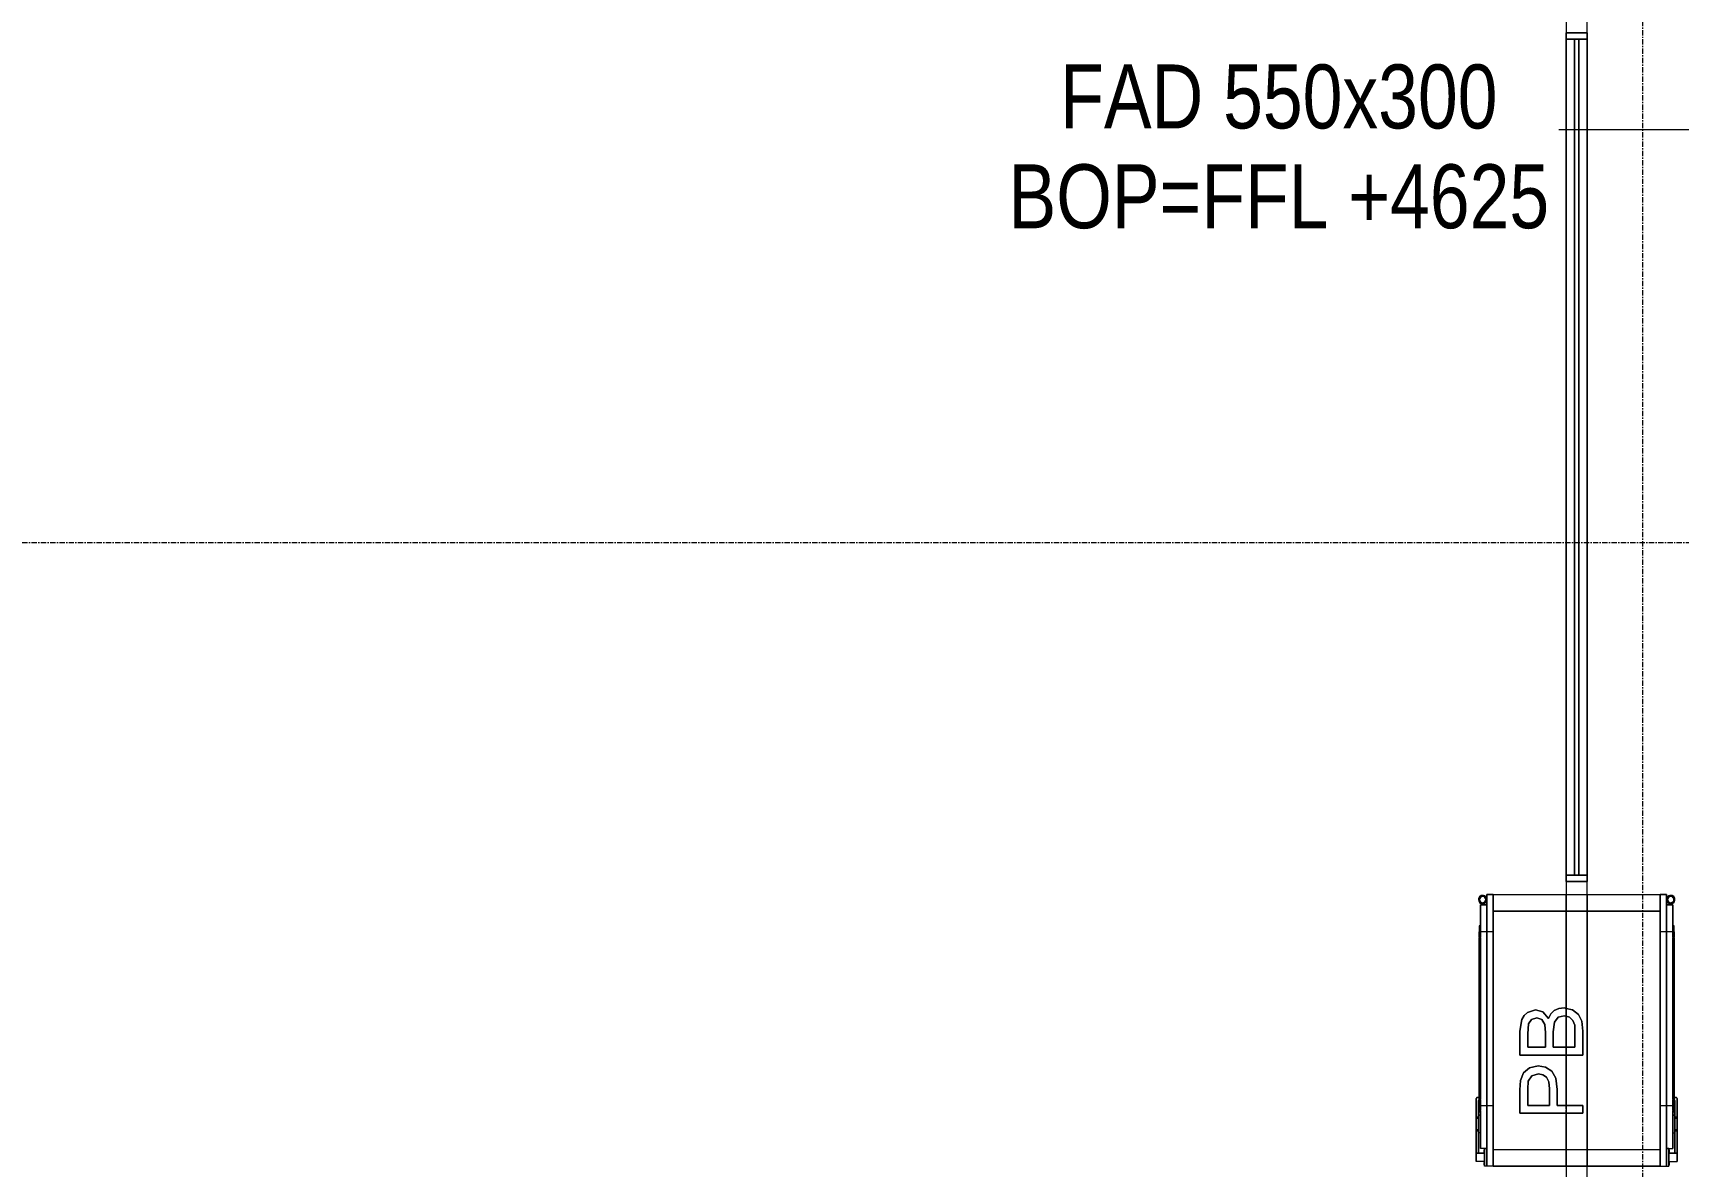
# Model space of a CAD drawing. Header units: millimetres. Extents: x -22227 to 20275, y 15053 to 61060.
# Drawn here: x -649 to 3285, y 49946 to 52657 of the extents above; entities that cross this region are included whole.
import ezdxf

# ---------------------------------------------------------------- set-up
doc = ezdxf.new("R2010")
doc.units = ezdxf.units.MM
doc.linetypes.add('Grid Line', pattern=[22.225, 12.7, -3.175, 3.175, -3.175])
doc.layers.add('A-GLAZ', color=7, linetype='Continuous', lineweight=9, true_color=0x00007f)
for name, color, linetype, lineweight in [('A-WALL', 7, 'Continuous', 9), ('M-HVAC-DUCT-IDEN', 7, 'Continuous', 9), ('S-GRID', 7, 'Continuous', 9)]:
    doc.layers.add(name, color=color, linetype=linetype, lineweight=lineweight)
doc.styles.add('Arial_2', font='arial.ttf', dxfattribs={"width": 0.8, "height": 153})

# ---------------------------------------------------------------- blocks, each defined once
blk = doc.blocks.new('AK_OViewTuongPanel - 2000x1200-V8-MẶT BẰNG HỆ THỐNG GIÓ TƯƠI')
at = {"layer": 'A-GLAZ', "true_color": 0xaaaaaa}
h = blk.add_hatch(dxfattribs=at)
h.set_pattern_fill('FP_3', color=253, style=0, pattern_type=2)
h.set_pattern_definition([(127.5, (51641.94, -3042.8), (-166.40024, -5.44026), [11.4, -119.868, 11.4, -135.412, -140.335]), (127.5, (51641.94, -3042.8), (-166.40024, -5.44026), [-278.079, 11.4, -128.935]), (97.5, (51641.94, -3042.8), (-243.7204, 152.8377), [11.4, -59.416, 11.4, -106.914, -45.339]), (97.5, (51641.94, -3042.8), (-243.7204, 152.8377), [-189.128, 11.4, -33.939]), (57.5, (51641.94, -3149.02), (-0.48855, 268.9374), [11.4, -31.78, 11.4, -144.048, -202.946]), (57.5, (51641.94, -3149.02), (-0.48855, 268.9374), [-198.628, 11.4, -191.546]), (47.5, (51641.94, -3149.02), (-75.7959, 259.6092), [11.4, -10.19, 11.4, -90.505, -116.586]), (47.5, (51641.94, -3149.02), (-75.7959, 259.6092), [-123.495, 11.4, -105.186])])
h.paths.add_polyline_path([(1015, -25), (1015, 25), (1000, 25), (1000, -25)])
h.paths.add_polyline_path([(-1000, -25), (-1000, 25), (-1015, 25), (-1015, -25)])
at = {"layer": 'A-GLAZ', "color": 9, "true_color": 0xaaaad4}
for p, q in [((-1015, 25), (-1015, -25)), ((-1000, 25), (-1015, 25)), ((-1000, -25), (-1000, 25)), ((1000, 25), (-1000, 25)), ((1000, 5), (-1000, 5)), ((-1000, 5), (-1000, -5)), ((1015, 25), (1000, 25)), ((1000, 25), (1000, -25)), ((1000, -5), (1000, 5)), ((1015, -25), (1015, 25)), ((-1015, -25), (-1000, -25)), ((-1000, -5), (1000, -5)), ((-1000, -25), (1000, -25)), ((1000, -25), (1015, -25))]:
    blk.add_line(p, q, dxfattribs=at)
at = {"layer": 'A-GLAZ', "color": 7, "true_color": 0xececf5}
for p, q in [((-1015, -25), (-1015, 25)), ((-1000, -5), (-1000, 5)), ((-1000, 5), (-1000, -5)), ((1000, 5), (1000, -5)), ((1000, -5), (1000, 5)), ((1015, 25), (1015, -25))]:
    blk.add_line(p, q, dxfattribs=at)
at = {"layer": 'A-GLAZ', "color": 254, "true_color": 0xe0e0ef}
for p, q in [((-1015, 25), (-1000, 25)), ((-1000, 25), (-1000, 5)), ((1000, 25), (1015, 25)), ((1000, 5), (1000, 25)), ((-1000, -25), (-1015, -25)), ((-1000, -5), (-1000, -25)), ((1000, -25), (1000, -5)), ((1015, -25), (1000, -25))]:
    blk.add_line(p, q, dxfattribs=at)
at = {"layer": 'A-GLAZ', "color": 254, "true_color": 0xcccce5}
for p, q in [((-1000, 25), (1000, 25)), ((-1000, 5), (1000, 5)), ((1000, -5), (-1000, -5)), ((1000, -25), (-1000, -25))]:
    blk.add_line(p, q, dxfattribs=at)
blk = doc.blocks.new('Passbox - KT 500x500x400-V27-MẶT BẰNG HỆ THỐNG GIÓ TƯƠI')
at = {"layer": 'A-GLAZ', "color": 254, "true_color": 0xcccce5}
for p, q in [((-294.1, 240), (-314.1, 240)), ((-314.1, 220), (-314.1, 240)), ((-294.1, 240), (-294.1, 235)), ((-294.1, 240), (-163, 240)), ((-240.7, 236.3), (-242.1, 236.3)), ((-242.1, 236.3), (-240.7, 236.3)), ((-242.1, 235), (-242.1, 236.3)), ((-237.9, 236.3), (-240.7, 236.3)), ((-240.7, 236.3), (-237.9, 236.3)), ((-240.7, 235), (-240.7, 236.3)), ((-240.7, 235), (-240.7, 236.3)), ((-237.9, 236.3), (-236.5, 236.3)), ((-236.5, 236.3), (-237.9, 236.3)), ((-237.9, 236.3), (-237.9, 235)), ((-237.9, 235), (-237.9, 236.3)), ((-236.5, 235), (-236.5, 236.3)), ((-210.3, 236.3), (-211.8, 236.3)), ((-211.8, 236.3), (-210.3, 236.3)), ((-211.8, 235), (-211.8, 236.3)), ((-210.3, 236.3), (-207.5, 236.3)), ((-207.5, 236.3), (-210.3, 236.3)), ((-210.3, 236.3), (-210.3, 235)), ((-210.3, 235), (-210.3, 236.3)), ((-207.5, 236.3), (-206.1, 236.3)), ((-206.1, 236.3), (-207.5, 236.3)), ((-207.5, 235), (-207.5, 236.3)), ((-207.5, 235), (-207.5, 236.3)), ((-206.1, 235), (-206.1, 236.3)), ((-161, 238), (-161, 233)), ((-314.1, 220), (-325, 220)), ((-325, 215), (-325, 220)), ((-282.6, 215), (-325, 215)), ((-325, 200), (-325, 215)), ((-325, 200), (-325, 25)), ((-320.7, 220), (-322.1, 220)), ((-322.1, 220), (-320.7, 220)), ((-320.7, 220), (-322.1, 220)), ((-322.1, 220), (-320.7, 220)), ((-317.9, 220), (-320.7, 220)), ((-320.7, 220), (-317.9, 220)), ((-317.9, 220), (-320.7, 220)), ((-320.7, 220), (-317.9, 220)), ((-317.9, 220), (-316.5, 220)), ((-316.5, 220), (-317.9, 220)), ((-317.9, 220), (-316.5, 220)), ((-316.5, 220), (-317.9, 220)), ((-294.1, 220), (-314.1, 220)), ((-245.8, 235), (-294.1, 235)), ((-294.1, 235), (-294.1, 220)), ((-282.6, 220), (-294.1, 220)), ((-290.3, 220), (-291.8, 220)), ((-291.8, 220), (-290.3, 220)), ((-290.3, 220), (-291.8, 220)), ((-291.8, 220), (-290.3, 220)), ((-290.3, 220), (-287.5, 220)), ((-287.5, 220), (-290.3, 220)), ((-290.3, 220), (-287.5, 220)), ((-287.5, 220), (-290.3, 220)), ((-287.5, 220), (-286.1, 220)), ((-286.1, 220), (-287.5, 220)), ((-287.5, 220), (-286.1, 220)), ((-286.1, 220), (-287.5, 220)), ((-285, 200), (-285, 25)), ((-285, 200), (-285, 25)), ((-245.8, 230), (-282.6, 230)), ((-282.6, 220), (-282.6, 230)), ((-282.6, 215), (-282.6, 220)), ((300, 215), (-282.6, 215)), ((-245.8, 235), (-203.4, 235)), ((-245.8, 230), (-245.8, 235)), ((-203.4, 230), (-245.8, 230)), ((-240.7, 235), (-242.1, 235)), ((-242.1, 235), (-240.7, 235)), ((-237.9, 235), (-240.7, 235)), ((-240.7, 235), (-237.9, 235)), ((-237.9, 235), (-236.5, 235)), ((-236.5, 235), (-237.9, 235)), ((-210.3, 235), (-211.8, 235)), ((-211.8, 235), (-210.3, 235)), ((-210.3, 235), (-207.5, 235)), ((-207.5, 235), (-210.3, 235)), ((-207.5, 235), (-206.1, 235)), ((-206.1, 235), (-207.5, 235)), ((-168, 235), (-203.4, 235)), ((-203.4, 235), (-203.4, 230)), ((-193, 230), (-203.4, 230)), ((-195, 230), (-135, 230)), ((-195, 230), (-193, 230)), ((-180.3, 233), (-193, 233)), ((-178.5, 233), (-180, 233)), ((-180, 233), (-178.5, 233)), ((-180, 232.2), (-180, 200)), ((-166.8, 233), (-177.7, 233)), ((-177.7, 233), (-166.8, 233)), ((-135, 233), (-165.2, 233)), ((-165.2, 233), (-135, 233)), ((-135, 233), (190, 233)), ((190, 233), (-135, 233)), ((190, 230), (-135, 230)), ((220.2, 233), (190, 233)), ((190, 233), (220.2, 233)), ((190, 230), (250, 230)), ((232.7, 233), (221.8, 233)), ((221.8, 233), (232.7, 233)), ((235, 233), (233.5, 233)), ((233.5, 233), (235, 233)), ((235, 230.8), (235, 233)), ((235, 200), (235, 230)), ((248, 233), (235.3, 233)), ((248, 230), (250, 230)), ((300, 230), (248, 230)), ((285, 200), (285, 25)), ((285, 25), (285, 200)), ((300, 230), (300, 215)), ((325, 215), (300, 215)), ((325, 215), (325, 200)), ((325, 200), (325, 25)), ((-198.5, 25), (-198.5, 135.8)), ((-198.5, 135.8), (-142.7, 135.8)), ((-142.7, 135.8), (-120.2, 134.4)), ((-120.2, 134.4), (-101.9, 127.4)), ((-101.9, 127.4), (-90, 112.8)), ((-59.6, 25), (-59.6, 135.8)), ((-59.6, 135.8), (-2.1, 135.8)), ((-2.1, 135.8), (26, 131.4)), ((26, 131.4), (35.5, 125.8)), ((35.5, 125.8), (42.7, 117.8)), ((-140.8, 117), (-179.7, 117)), ((-179.7, 117), (-179.7, 65.2)), ((-121.9, 115.7), (-140.8, 117)), ((-109.2, 107.2), (-121.9, 115.7)), ((-112.6, 72.1), (-106.4, 80.5)), ((-104.4, 91.6), (-109.2, 107.2)), ((-106.4, 80.5), (-104.4, 91.6)), ((-90, 112.8), (-85.5, 92.3)), ((-85.5, 92.3), (-88.6, 74.5)), ((-9, 117), (-40.8, 117)), ((-40.8, 117), (-40.8, 74.6)), ((15.2, 115), (-9, 117)), ((13.7, 76.3), (25.8, 83.2)), ((26, 107.8), (15.2, 115)), ((25.8, 83.2), (29.8, 95.5)), ((29.8, 95.5), (26, 107.8)), ((43.6, 80.9), (28.3, 67.6)), ((42.7, 117.8), (48.7, 98.5)), ((48.7, 98.5), (43.6, 80.9)), ((-179.7, 65.2), (-140.3, 65.2)), ((-141.4, 46.4), (-179.7, 46.4)), ((-179.7, 46.4), (-179.7, 25)), ((-114.7, 49.7), (-141.4, 46.4)), ((-140.3, 65.2), (-123.6, 66.9)), ((-123.6, 66.9), (-112.6, 72.1)), ((-97.7, 59.7), (-114.7, 49.7)), ((-88.6, 74.5), (-97.7, 59.7)), ((-40.8, 74.6), (-6.4, 74.6)), ((-4, 55.8), (-40.8, 55.8)), ((-40.8, 55.8), (-40.8, 25)), ((-6.4, 74.6), (13.7, 76.3)), ((19.3, 53.3), (-4, 55.8)), ((30.9, 44.5), (19.3, 53.3)), ((28.3, 67.6), (39, 62)), ((34.5, 29.9), (30.9, 44.5)), ((39, 62), (46.9, 53.5)), ((46.9, 53.5), (51.8, 42.7)), ((51.8, 42.7), (53.4, 30.1)), ((-325, -25), (-325, 25)), ((-198.5, 25), (-198.5, -14.8)), ((-179.7, -14.8), (-179.7, 25)), ((-59.6, 25), (-59.6, -14.8)), ((-40.8, 4), (-40.8, 25)), ((-2.2, 4), (-40.8, 4)), ((11.8, 4.7), (-2.2, 4)), ((23.6, 8.8), (11.8, 4.7)), ((31.5, 17.2), (23.6, 8.8)), ((33.4, 25), (31.5, 17.2)), ((33.4, 25), (34.5, 29.9)), ((38, -4.6), (48.9, 9.8)), ((48.9, 9.8), (52.3, 25)), ((53.4, 30.1), (52.3, 25)), ((325, 25), (325, -23.1)), ((-325, -25), (-325, -200)), ((-285, -25), (-285, -200)), ((-285, -25), (-285, -200)), ((-198.5, -14.8), (-179.7, -14.8)), ((-59.6, -14.8), (-2.6, -14.8)), ((-2.6, -14.8), (21.6, -12.2)), ((21.6, -12.2), (38, -4.6)), ((285, -25), (285, -200)), ((285, -200), (285, -25)), ((325, -25), (325, -200)), ((-325, -200), (-325, -215)), ((-325, -215), (-282.6, -215)), ((-325, -215), (-325, -220)), ((-325, -220), (-314.1, -220)), ((-320.7, -220), (-322.1, -220)), ((-322.1, -220), (-320.7, -220)), ((-320.7, -220), (-322.1, -220)), ((-322.1, -220), (-320.7, -220)), ((-317.9, -220), (-320.7, -220)), ((-320.7, -220), (-317.9, -220)), ((-317.9, -220), (-320.7, -220)), ((-320.7, -220), (-317.9, -220)), ((-317.9, -220), (-316.5, -220)), ((-316.5, -220), (-317.9, -220)), ((-317.9, -220), (-316.5, -220)), ((-316.5, -220), (-317.9, -220)), ((-314.1, -220), (-294.1, -220)), ((-314.1, -220), (-314.1, -240)), ((-294.1, -220), (-294.1, -235)), ((-294.1, -220), (-282.6, -220)), ((-294.1, -235), (-245.8, -235)), ((-294.1, -235), (-294.1, -240)), ((-290.3, -220), (-291.8, -220)), ((-291.8, -220), (-290.3, -220)), ((-290.3, -220), (-291.8, -220)), ((-291.8, -220), (-290.3, -220)), ((-290.3, -220), (-287.5, -220)), ((-287.5, -220), (-290.3, -220)), ((-290.3, -220), (-287.5, -220)), ((-287.5, -220), (-290.3, -220)), ((-287.5, -220), (-286.1, -220)), ((-286.1, -220), (-287.5, -220)), ((-287.5, -220), (-286.1, -220)), ((-286.1, -220), (-287.5, -220)), ((-282.6, -220), (-282.6, -215)), ((-282.6, -215), (300, -215)), ((-282.6, -220), (-282.6, -230)), ((-282.6, -230), (-245.8, -230)), ((-245.8, -230), (-203.4, -230)), ((-245.8, -230), (-245.8, -235)), ((-203.4, -235), (-245.8, -235)), ((-240.7, -235), (-242.1, -235)), ((-242.1, -235), (-240.7, -235)), ((-242.1, -235), (-242.1, -236.3)), ((-237.9, -235), (-240.7, -235)), ((-240.7, -235), (-237.9, -235)), ((-240.7, -235), (-240.7, -236.3)), ((-240.7, -235), (-240.7, -236.3)), ((-237.9, -235), (-236.5, -235)), ((-236.5, -235), (-237.9, -235)), ((-237.9, -236.3), (-237.9, -235)), ((-237.9, -235), (-237.9, -236.3)), ((-236.5, -235), (-236.5, -236.3)), ((-210.3, -235), (-211.8, -235)), ((-211.8, -235), (-210.3, -235)), ((-211.8, -235), (-211.8, -236.3)), ((-210.3, -235), (-207.5, -235)), ((-207.5, -235), (-210.3, -235)), ((-210.3, -236.3), (-210.3, -235)), ((-210.3, -235), (-210.3, -236.3)), ((-207.5, -235), (-206.1, -235)), ((-206.1, -235), (-207.5, -235)), ((-207.5, -235), (-207.5, -236.3)), ((-207.5, -235), (-207.5, -236.3)), ((-206.1, -235), (-206.1, -236.3)), ((-203.4, -230), (-203.4, -235)), ((-203.4, -230), (-193, -230)), ((-203.4, -235), (-168, -235)), ((-193, -230), (-195, -230)), ((-135, -230), (-195, -230)), ((-191.4, -233), (-180.3, -233)), ((-180, -200), (-180, -230)), ((-180, -230.8), (-180, -233)), ((-180, -233), (-178.5, -233)), ((-178.5, -233), (-180, -233)), ((-177.7, -233), (-166.8, -233)), ((-166.8, -233), (-177.7, -233)), ((-165.2, -233), (-135, -233)), ((-135, -233), (-165.2, -233)), ((-161, -233), (-161, -238)), ((-135, -230), (190, -230)), ((190, -233), (-135, -233)), ((-135, -233), (190, -233)), ((250, -230), (190, -230)), ((190, -233), (220.2, -233)), ((201.6, -233), (190, -233)), ((220.2, -233), (201.6, -233)), ((221.8, -233), (232.7, -233)), ((232.7, -233), (221.8, -233)), ((233.5, -233), (235, -233)), ((235, -233), (233.5, -233)), ((235, -232.2), (235, -200)), ((235.3, -233), (248, -233)), ((250, -230), (248, -230)), ((248, -230), (300, -230)), ((300, -215), (300, -230)), ((300, -215), (325, -215)), ((325, -200), (325, -215)), ((-314.1, -240), (-294.1, -240)), ((-163, -240), (-294.1, -240)), ((-240.7, -236.3), (-242.1, -236.3)), ((-242.1, -236.3), (-240.7, -236.3)), ((-237.9, -236.3), (-240.7, -236.3)), ((-240.7, -236.3), (-237.9, -236.3)), ((-237.9, -236.3), (-236.5, -236.3)), ((-236.5, -236.3), (-237.9, -236.3)), ((-210.3, -236.3), (-211.8, -236.3)), ((-211.8, -236.3), (-210.3, -236.3)), ((-210.3, -236.3), (-207.5, -236.3)), ((-207.5, -236.3), (-210.3, -236.3)), ((-207.5, -236.3), (-206.1, -236.3)), ((-206.1, -236.3), (-207.5, -236.3))]:
    blk.add_line(p, q, dxfattribs=at)
at = {"layer": 'A-GLAZ', "color": 9, "true_color": 0xaaaad4}
for p, q in [((-314.1, 240), (-294.1, 240)), ((-314.1, 220), (-314.1, 240)), ((-163, 240), (-294.1, 240)), ((-294.1, 220), (-294.1, 240)), ((-240.7, 236.3), (-242.1, 236.3)), ((-242.1, 236.3), (-240.7, 236.3)), ((-242.1, 235), (-242.1, 236.3)), ((-237.9, 236.3), (-240.7, 236.3)), ((-240.7, 236.3), (-237.9, 236.3)), ((-240.7, 235), (-240.7, 236.3)), ((-240.7, 235), (-240.7, 236.3)), ((-237.9, 236.3), (-236.5, 236.3)), ((-236.5, 236.3), (-237.9, 236.3)), ((-237.9, 236.3), (-237.9, 235)), ((-237.9, 235), (-237.9, 236.3)), ((-236.5, 235), (-236.5, 236.3)), ((-210.3, 236.3), (-211.8, 236.3)), ((-211.8, 236.3), (-210.3, 236.3)), ((-211.8, 235), (-211.8, 236.3)), ((-210.3, 236.3), (-207.5, 236.3)), ((-207.5, 236.3), (-210.3, 236.3)), ((-210.3, 236.3), (-210.3, 235)), ((-210.3, 235), (-210.3, 236.3)), ((-207.5, 236.3), (-206.1, 236.3)), ((-206.1, 236.3), (-207.5, 236.3)), ((-207.5, 235), (-207.5, 236.3)), ((-207.5, 235), (-207.5, 236.3)), ((-206.1, 235), (-206.1, 236.3)), ((-161, 233), (-161, 238)), ((-325, 220), (-282.6, 220)), ((-325, 215), (-325, 220)), ((-325, 215), (325, 215)), ((-325, 200), (-325, 215)), ((325, 200), (-325, 200)), ((-325, 25), (-325, 200)), ((-325, 200), (325, 200)), ((-320.7, 221.3), (-322.1, 221.3)), ((-322.1, 221.3), (-320.7, 221.3)), ((-320.7, 221.3), (-322.1, 221.3)), ((-322.1, 221.3), (-320.7, 221.3)), ((-322.1, 220), (-322.1, 221.3)), ((-322.1, 220), (-322.1, 221.3)), ((-317.9, 221.3), (-320.7, 221.3)), ((-320.7, 221.3), (-317.9, 221.3)), ((-317.9, 221.3), (-320.7, 221.3)), ((-320.7, 221.3), (-317.9, 221.3)), ((-320.7, 220), (-320.7, 221.3)), ((-320.7, 220), (-320.7, 221.3)), ((-320.7, 220), (-320.7, 221.3)), ((-320.7, 220), (-320.7, 221.3)), ((-317.9, 221.3), (-316.5, 221.3)), ((-316.5, 221.3), (-317.9, 221.3)), ((-317.9, 221.3), (-316.5, 221.3)), ((-316.5, 221.3), (-317.9, 221.3)), ((-317.9, 221.3), (-317.9, 220)), ((-317.9, 220), (-317.9, 221.3)), ((-317.9, 221.3), (-317.9, 220)), ((-317.9, 220), (-317.9, 221.3)), ((-316.5, 220), (-316.5, 221.3)), ((-316.5, 220), (-316.5, 221.3)), ((-294.1, 235), (-245.8, 235)), ((-290.3, 221.3), (-291.8, 221.3)), ((-291.8, 221.3), (-290.3, 221.3)), ((-290.3, 221.3), (-291.8, 221.3)), ((-291.8, 221.3), (-290.3, 221.3)), ((-291.8, 220), (-291.8, 221.3)), ((-291.8, 220), (-291.8, 221.3)), ((-290.3, 221.3), (-287.5, 221.3)), ((-287.5, 221.3), (-290.3, 221.3)), ((-290.3, 221.3), (-287.5, 221.3)), ((-287.5, 221.3), (-290.3, 221.3)), ((-290.3, 221.3), (-290.3, 220)), ((-290.3, 220), (-290.3, 221.3)), ((-290.3, 221.3), (-290.3, 220)), ((-290.3, 220), (-290.3, 221.3)), ((-287.5, 221.3), (-286.1, 221.3)), ((-286.1, 221.3), (-287.5, 221.3)), ((-287.5, 221.3), (-286.1, 221.3)), ((-286.1, 221.3), (-287.5, 221.3)), ((-287.5, 220), (-287.5, 221.3)), ((-287.5, 220), (-287.5, 221.3)), ((-287.5, 220), (-287.5, 221.3)), ((-287.5, 220), (-287.5, 221.3)), ((-286.1, 220), (-286.1, 221.3)), ((-286.1, 220), (-286.1, 221.3)), ((-282.6, 230), (300, 230)), ((-282.6, 215), (-282.6, 230)), ((-245.8, 235), (-203.4, 235)), ((-245.8, 230), (-245.8, 235)), ((-203.4, 235), (-168, 235)), ((-203.4, 230), (-203.4, 235)), ((-195, 233), (-195, 230)), ((-193, 233), (-195, 233)), ((-135, 233), (-195, 233)), ((-135, 233), (190, 233)), ((250, 233), (190, 233)), ((250, 233), (248, 233)), ((250, 230), (250, 233)), ((300, 215), (300, 230)), ((325, 200), (325, 215)), ((325, 200), (325, 25)), ((-142.7, 135.8), (-198.5, 135.8)), ((-198.5, 135.8), (-198.5, 25)), ((-120.2, 134.4), (-142.7, 135.8)), ((-101.9, 127.4), (-120.2, 134.4)), ((-90, 112.8), (-101.9, 127.4)), ((-2.1, 135.8), (-59.6, 135.8)), ((-59.6, 135.8), (-59.6, 25)), ((26, 131.4), (-2.1, 135.8)), ((35.5, 125.8), (26, 131.4)), ((42.7, 117.8), (35.5, 125.8)), ((-179.7, 65.2), (-179.7, 117)), ((-179.7, 117), (-140.8, 117)), ((-140.8, 117), (-121.9, 115.7)), ((-121.9, 115.7), (-109.2, 107.2)), ((-106.4, 80.5), (-112.6, 72.1)), ((-109.2, 107.2), (-104.4, 91.6)), ((-104.4, 91.6), (-106.4, 80.5)), ((-85.5, 92.3), (-90, 112.8)), ((-88.6, 74.5), (-85.5, 92.3)), ((-40.8, 74.6), (-40.8, 117)), ((-40.8, 117), (-9, 117)), ((-9, 117), (15.2, 115)), ((25.8, 83.2), (13.7, 76.3)), ((15.2, 115), (26, 107.8)), ((29.8, 95.5), (25.8, 83.2)), ((26, 107.8), (29.8, 95.5)), ((28.3, 67.6), (43.6, 80.9)), ((48.7, 98.5), (42.7, 117.8)), ((43.6, 80.9), (48.7, 98.5)), ((-140.3, 65.2), (-179.7, 65.2)), ((-179.7, 25), (-179.7, 46.4)), ((-179.7, 46.4), (-141.4, 46.4)), ((-141.4, 46.4), (-114.7, 49.7)), ((-123.6, 66.9), (-140.3, 65.2)), ((-112.6, 72.1), (-123.6, 66.9)), ((-114.7, 49.7), (-97.7, 59.7)), ((-97.7, 59.7), (-88.6, 74.5)), ((-6.4, 74.6), (-40.8, 74.6)), ((-40.8, 25), (-40.8, 55.8)), ((-40.8, 55.8), (-4, 55.8)), ((13.7, 76.3), (-6.4, 74.6)), ((-4, 55.8), (19.3, 53.3)), ((19.3, 53.3), (30.9, 44.5)), ((39, 62), (28.3, 67.6)), ((30.9, 44.5), (34.5, 29.9)), ((46.9, 53.5), (39, 62)), ((51.8, 42.7), (46.9, 53.5)), ((53.4, 30.1), (51.8, 42.7)), ((34.5, 29.9), (33.4, 25)), ((52.3, 25), (53.4, 30.1)), ((-325, -200), (-325, -25)), ((325, -25), (325, -200)), ((-325, -200), (325, -200)), ((-325, -200), (-325, -215)), ((325, -200), (-325, -200)), ((-325, -215), (-325, -220)), ((325, -215), (-325, -215)), ((-282.6, -220), (-325, -220)), ((-322.1, -220), (-322.1, -221.3)), ((-322.1, -220), (-322.1, -221.3)), ((-320.7, -221.3), (-322.1, -221.3)), ((-322.1, -221.3), (-320.7, -221.3)), ((-320.7, -221.3), (-322.1, -221.3)), ((-322.1, -221.3), (-320.7, -221.3)), ((-320.7, -220), (-320.7, -221.3)), ((-320.7, -220), (-320.7, -221.3)), ((-320.7, -220), (-320.7, -221.3)), ((-320.7, -220), (-320.7, -221.3)), ((-317.9, -221.3), (-320.7, -221.3)), ((-320.7, -221.3), (-317.9, -221.3)), ((-317.9, -221.3), (-320.7, -221.3)), ((-320.7, -221.3), (-317.9, -221.3)), ((-317.9, -221.3), (-317.9, -220)), ((-317.9, -220), (-317.9, -221.3)), ((-317.9, -221.3), (-317.9, -220)), ((-317.9, -220), (-317.9, -221.3)), ((-317.9, -221.3), (-316.5, -221.3)), ((-316.5, -221.3), (-317.9, -221.3)), ((-317.9, -221.3), (-316.5, -221.3)), ((-316.5, -221.3), (-317.9, -221.3)), ((-316.5, -220), (-316.5, -221.3)), ((-316.5, -220), (-316.5, -221.3)), ((-314.1, -220), (-314.1, -240)), ((-294.1, -240), (-294.1, -220)), ((-245.8, -235), (-294.1, -235)), ((-291.8, -220), (-291.8, -221.3)), ((-291.8, -220), (-291.8, -221.3)), ((-290.3, -221.3), (-291.8, -221.3)), ((-291.8, -221.3), (-290.3, -221.3)), ((-290.3, -221.3), (-291.8, -221.3)), ((-291.8, -221.3), (-290.3, -221.3)), ((-290.3, -221.3), (-290.3, -220)), ((-290.3, -220), (-290.3, -221.3)), ((-290.3, -221.3), (-290.3, -220)), ((-290.3, -220), (-290.3, -221.3)), ((-290.3, -221.3), (-287.5, -221.3)), ((-287.5, -221.3), (-290.3, -221.3)), ((-290.3, -221.3), (-287.5, -221.3)), ((-287.5, -221.3), (-290.3, -221.3)), ((-287.5, -220), (-287.5, -221.3)), ((-287.5, -220), (-287.5, -221.3)), ((-287.5, -220), (-287.5, -221.3)), ((-287.5, -220), (-287.5, -221.3)), ((-287.5, -221.3), (-286.1, -221.3)), ((-286.1, -221.3), (-287.5, -221.3)), ((-287.5, -221.3), (-286.1, -221.3)), ((-286.1, -221.3), (-287.5, -221.3)), ((-286.1, -220), (-286.1, -221.3)), ((-286.1, -220), (-286.1, -221.3)), ((-282.6, -215), (-282.6, -230)), ((300, -230), (-282.6, -230)), ((-245.8, -230), (-245.8, -235)), ((-203.4, -235), (-245.8, -235)), ((-242.1, -235), (-242.1, -236.3)), ((-240.7, -235), (-240.7, -236.3)), ((-240.7, -235), (-240.7, -236.3)), ((-237.9, -236.3), (-237.9, -235)), ((-237.9, -235), (-237.9, -236.3)), ((-236.5, -235), (-236.5, -236.3)), ((-211.8, -235), (-211.8, -236.3)), ((-210.3, -236.3), (-210.3, -235)), ((-210.3, -235), (-210.3, -236.3)), ((-207.5, -235), (-207.5, -236.3)), ((-207.5, -235), (-207.5, -236.3)), ((-206.1, -235), (-206.1, -236.3)), ((-203.4, -235), (-203.4, -230)), ((-168, -235), (-203.4, -235)), ((-195, -230), (-195, -233)), ((-195, -233), (-135, -233)), ((-195, -233), (-193, -233)), ((-161, -238), (-161, -233)), ((190, -233), (-135, -233)), ((190, -233), (250, -233)), ((248, -233), (250, -233)), ((250, -233), (250, -230)), ((300, -230), (300, -215)), ((325, -215), (325, -200)), ((-294.1, -240), (-314.1, -240)), ((-294.1, -240), (-163, -240)), ((-240.7, -236.3), (-242.1, -236.3)), ((-242.1, -236.3), (-240.7, -236.3)), ((-237.9, -236.3), (-240.7, -236.3)), ((-240.7, -236.3), (-237.9, -236.3)), ((-237.9, -236.3), (-236.5, -236.3)), ((-236.5, -236.3), (-237.9, -236.3)), ((-210.3, -236.3), (-211.8, -236.3)), ((-211.8, -236.3), (-210.3, -236.3)), ((-210.3, -236.3), (-207.5, -236.3)), ((-207.5, -236.3), (-210.3, -236.3)), ((-207.5, -236.3), (-206.1, -236.3)), ((-206.1, -236.3), (-207.5, -236.3))]:
    blk.add_line(p, q, dxfattribs=at)
at = {"layer": 'A-GLAZ', "color": 254, "true_color": 0xe0e0ef}
for p, q in [((-294.1, 235), (-294.1, 240)), ((-294.1, 240), (-294.1, 235)), ((-325, 215), (-282.6, 215)), ((-180, 215), (-325, 215)), ((-325, 200), (-285, 200)), ((-325, 200), (-285, 200)), ((-314.1, 220), (-294.1, 220)), ((-294.1, 220), (-314.1, 220)), ((285, 200), (-285, 200)), ((-180, 200), (-285, 200)), ((-282.6, 220), (-282.6, 215)), ((-282.6, 215), (-282.6, 220)), ((-282.6, 215), (-180, 215)), ((-203.4, 235), (-245.8, 235)), ((-203.4, 235), (-245.8, 235)), ((-245.8, 230), (-203.4, 230)), ((-203.4, 230), (-245.8, 230)), ((-240.7, 235), (-242.1, 235)), ((-242.1, 235), (-240.7, 235)), ((-237.9, 235), (-240.7, 235)), ((-240.7, 235), (-237.9, 235)), ((-237.9, 235), (-236.5, 235)), ((-236.5, 235), (-237.9, 235)), ((-210.3, 235), (-211.8, 235)), ((-211.8, 235), (-210.3, 235)), ((-210.3, 235), (-207.5, 235)), ((-207.5, 235), (-210.3, 235)), ((-207.5, 235), (-206.1, 235)), ((-206.1, 235), (-207.5, 235)), ((-191.4, 230), (-180.3, 230)), ((-180, 230), (-191, 230)), ((-178.5, 233), (-180, 233)), ((-180, 233), (-178.5, 233)), ((-178.5, 230), (-180, 230)), ((-180, 230), (-178.5, 230)), ((-135, 215), (-180, 215)), ((-180, 215), (-135, 215)), ((-180, 200), (-135, 200)), ((-135, 200), (-180, 200)), ((-166.8, 233), (-177.7, 233)), ((-177.7, 233), (-166.8, 233)), ((-166.8, 230), (-177.7, 230)), ((-177.7, 230), (-166.8, 230)), ((-174.2, 233), (-177.4, 233)), ((-166, 232.8), (-166, 230)), ((-166, 230), (-166, 232.8)), ((-135, 230), (-165.2, 230)), ((-165.2, 230), (-135, 230)), ((-135, 233), (-161.2, 233)), ((-161.2, 233), (-135, 233)), ((-161, 230.8), (-161, 233)), ((190, 233), (-135, 233)), ((-135, 233), (190, 233)), ((-135, 230), (190, 230)), ((190, 230), (-135, 230)), ((-135, 215), (190, 215)), ((190, 215), (-135, 215)), ((190, 200), (-135, 200)), ((-135, 200), (190, 200)), ((220.2, 233), (190, 233)), ((190, 233), (220.2, 233)), ((220.2, 230), (190, 230)), ((190, 230), (220.2, 230)), ((235, 215), (190, 215)), ((190, 215), (235, 215)), ((190, 200), (235, 200)), ((235, 200), (190, 200)), ((232.7, 233), (221.8, 233)), ((221.8, 233), (232.7, 233)), ((232.7, 230), (221.8, 230)), ((221.8, 230), (232.7, 230)), ((232.4, 233), (229.2, 233)), ((235, 233), (233.5, 233)), ((233.5, 233), (235, 233)), ((235, 230), (233.5, 230)), ((233.5, 230), (235, 230)), ((248, 230), (235, 230)), ((235, 215), (300, 215)), ((300, 215), (235, 215)), ((285, 200), (235, 200)), ((235.3, 230), (248, 230)), ((285, 200), (325, 200)), ((285, 200), (325, 200)), ((-325, 25), (-325, -25)), ((-285, 25), (-285, -25)), ((-285, 25), (-285, -25)), ((-198.5, -14.8), (-198.5, 25)), ((-179.7, 25), (-179.7, -14.8)), ((-59.6, -14.8), (-59.6, 25)), ((-40.8, 25), (-40.8, 4)), ((-40.8, 4), (-2.2, 4)), ((-2.2, 4), (11.8, 4.7)), ((11.8, 4.7), (23.6, 8.8)), ((23.6, 8.8), (31.5, 17.2)), ((31.5, 17.2), (33.4, 25)), ((48.9, 9.8), (38, -4.6)), ((52.3, 25), (48.9, 9.8)), ((285, 25), (285, -25)), ((285, -25), (285, 25)), ((325, 25), (325, -23.1)), ((-179.7, -14.8), (-198.5, -14.8)), ((-2.6, -14.8), (-59.6, -14.8)), ((21.6, -12.2), (-2.6, -14.8)), ((38, -4.6), (21.6, -12.2)), ((-285, -200), (-325, -200)), ((-325, -200), (-285, -200)), ((-282.6, -215), (-325, -215)), ((-325, -215), (-180, -215)), ((-294.1, -220), (-314.1, -220)), ((-314.1, -220), (-294.1, -220)), ((-294.1, -240), (-294.1, -235)), ((-294.1, -235), (-294.1, -240)), ((-285, -200), (285, -200)), ((-180, -200), (-285, -200)), ((-282.6, -215), (-282.6, -220)), ((-180, -215), (-282.6, -215)), ((-282.6, -215), (-282.6, -220)), ((-203.4, -230), (-245.8, -230)), ((-245.8, -230), (-203.4, -230)), ((-245.8, -235), (-203.4, -235)), ((-245.8, -235), (-203.4, -235)), ((-240.7, -235), (-242.1, -235)), ((-242.1, -235), (-240.7, -235)), ((-237.9, -235), (-240.7, -235)), ((-240.7, -235), (-237.9, -235)), ((-237.9, -235), (-236.5, -235)), ((-236.5, -235), (-237.9, -235)), ((-210.3, -235), (-211.8, -235)), ((-211.8, -235), (-210.3, -235)), ((-210.3, -235), (-207.5, -235)), ((-207.5, -235), (-210.3, -235)), ((-207.5, -235), (-206.1, -235)), ((-206.1, -235), (-207.5, -235)), ((-180.3, -230), (-193, -230)), ((-193, -233), (-191.4, -233)), ((-191, -230), (-180, -230)), ((-135, -200), (-180, -200)), ((-180, -200), (-135, -200)), ((-180, -215), (-135, -215)), ((-135, -215), (-180, -215)), ((-180, -230), (-178.5, -230)), ((-178.5, -230), (-180, -230)), ((-180, -233), (-178.5, -233)), ((-178.5, -233), (-180, -233)), ((-177.7, -230), (-166.8, -230)), ((-166.8, -230), (-177.7, -230)), ((-177.7, -233), (-166.8, -233)), ((-166.8, -233), (-177.7, -233)), ((-177.4, -233), (-174.2, -233)), ((-166, -233), (-166, -230.2)), ((-166, -230.2), (-166, -233)), ((-165.2, -230), (-135, -230)), ((-135, -230), (-165.2, -230)), ((-161.2, -233), (-135, -233)), ((-135, -233), (-161.2, -233)), ((-161, -232.2), (-161, -230)), ((-135, -200), (190, -200)), ((190, -200), (-135, -200)), ((190, -215), (-135, -215)), ((-135, -215), (190, -215)), ((190, -230), (-135, -230)), ((-135, -230), (190, -230)), ((-135, -233), (190, -233)), ((190, -233), (-135, -233)), ((235, -200), (190, -200)), ((190, -200), (235, -200)), ((190, -215), (235, -215)), ((235, -215), (190, -215)), ((190, -230), (220.2, -230)), ((220.2, -230), (190, -230)), ((190, -233), (220.2, -233)), ((220.2, -233), (190, -233)), ((221.8, -230), (232.7, -230)), ((232.7, -230), (221.8, -230)), ((221.8, -233), (232.7, -233)), ((232.7, -233), (221.8, -233)), ((229.2, -233), (232.4, -233)), ((233.5, -230), (235, -230)), ((235, -230), (233.5, -230)), ((233.5, -233), (235, -233)), ((235, -233), (233.5, -233)), ((285, -200), (235, -200)), ((300, -215), (235, -215)), ((235, -215), (300, -215)), ((235, -230), (248, -230)), ((248, -230), (235.3, -230)), ((325, -200), (285, -200)), ((285, -200), (325, -200))]:
    blk.add_line(p, q, dxfattribs=at)
at = {"layer": 'A-GLAZ', "color": 7, "true_color": 0xececf5}
for p, q in [((-285, 200), (-180, 200)), ((-285, 200), (-180, 200)), ((-193, 230), (-191.4, 230)), ((-178.5, 230), (-180, 230)), ((-180, 230), (-178.5, 230)), ((-180, 200), (-178.5, 200)), ((-178.5, 200), (-180, 200)), ((-135, 215), (-178.5, 215)), ((-178.5, 215), (-166.8, 215)), ((-178.5, 200), (-174, 200)), ((-146.6, 200), (-178.5, 200)), ((-174.5, 230), (-177.7, 230)), ((-177.7, 230), (-174.5, 230)), ((-167, 233), (-174.2, 233)), ((-167.6, 230), (-174, 230)), ((-174, 230), (-167.6, 230)), ((-174, 200), (-166.8, 200)), ((-166.8, 215), (-146.6, 215)), ((-166.8, 200), (-135, 200)), ((-161.2, 233), (-165.2, 233)), ((-165.2, 233), (-161.2, 233)), ((-158.4, 230), (-165.2, 230)), ((-165.2, 230), (-158.4, 230)), ((-165, 230), (-161, 230)), ((-161, 230), (-165, 230)), ((-135, 233), (-161.2, 233)), ((-161, 233), (-161, 230.8)), ((-147.7, 230), (-157.5, 230)), ((-157.5, 230), (-147.7, 230)), ((-136.1, 230), (-146.6, 230)), ((-146.6, 230), (-136.1, 230)), ((-146.6, 215), (-135, 215)), ((-135, 200), (-146.6, 200)), ((190, 233), (-135, 233)), ((190, 230), (-135, 230)), ((-135, 230), (190, 230)), ((190, 215), (-135, 215)), ((-135, 215), (190, 215)), ((-135, 200), (190, 200)), ((190, 200), (-135, 200)), ((220, 233), (190, 233)), ((200.6, 230), (190, 230)), ((190, 230), (200.6, 230)), ((201.6, 215), (190, 215)), ((190, 215), (201.6, 215)), ((190, 200), (235, 200)), ((201.6, 200), (190, 200)), ((211.6, 230), (201.6, 230)), ((201.6, 230), (211.6, 230)), ((212.5, 215), (201.6, 215)), ((201.6, 215), (221.8, 215)), ((233.5, 200), (201.6, 200)), ((220.2, 230), (212.5, 230)), ((212.5, 230), (220.2, 230)), ((221.8, 215), (212.5, 215)), ((228.4, 230), (221.8, 230)), ((221.8, 230), (228.4, 230)), ((233.5, 215), (221.8, 215)), ((221.8, 215), (229, 215)), ((229.2, 233), (222, 233)), ((232.7, 230), (229, 230)), ((229, 230), (232.7, 230)), ((229, 215), (233.5, 215)), ((235, 230), (233.5, 230)), ((233.5, 230), (235, 230)), ((235, 200), (233.5, 200)), ((235, 200), (285, 200)), ((235, 200), (285, 200)), ((-180, -200), (-285, -200)), ((-285, -200), (-180, -200)), ((-135, -200), (-180, -200)), ((-180, -200), (-135, -200)), ((-180, -230), (-178.5, -230)), ((-178.5, -230), (-180, -230)), ((-178.5, -215), (-135, -215)), ((-166.8, -215), (-178.5, -215)), ((-177.7, -230), (-174, -230)), ((-174, -230), (-177.7, -230)), ((-174.2, -233), (-167, -233)), ((-173.4, -230), (-166.8, -230)), ((-166.8, -230), (-173.4, -230)), ((-135, -215), (-166.8, -215)), ((-165.2, -230), (-157.5, -230)), ((-157.5, -230), (-165.2, -230)), ((-165.2, -233), (-161.2, -233)), ((-161.2, -233), (-165.2, -233)), ((-165, -230), (-161, -230)), ((-161, -230), (-165, -230)), ((-161.2, -233), (-150.5, -233)), ((-161, -230), (-161, -232.2)), ((-156.6, -230), (-146.6, -230)), ((-146.6, -230), (-156.6, -230)), ((-150.5, -233), (-135, -233)), ((-145.6, -230), (-135, -230)), ((-135, -230), (-145.6, -230)), ((190, -200), (-135, -200)), ((-135, -200), (190, -200)), ((-135, -215), (190, -215)), ((190, -215), (-135, -215)), ((-135, -230), (190, -230)), ((190, -230), (-135, -230)), ((-135, -233), (190, -233)), ((201.6, -200), (190, -200)), ((190, -200), (235, -200)), ((190, -215), (233.5, -215)), ((233.5, -215), (190, -215)), ((190, -233), (220, -233)), ((191.1, -230), (201.6, -230)), ((201.6, -230), (191.1, -230)), ((235, -200), (201.6, -200)), ((202.7, -230), (212.5, -230)), ((212.5, -230), (202.7, -230)), ((213.4, -230), (220.2, -230)), ((220.2, -230), (213.4, -230)), ((222, -233), (229.2, -233)), ((222.6, -230), (229, -230)), ((229, -230), (222.6, -230)), ((229.5, -230), (232.7, -230)), ((232.7, -230), (229.5, -230)), ((233.5, -230), (235, -230)), ((235, -230), (233.5, -230)), ((285, -200), (235, -200)), ((235, -200), (285, -200))]:
    blk.add_line(p, q, dxfattribs=at)
at = {"layer": 'A-GLAZ', "color": 7, "true_color": 0xf3f3f9}
for p, q in [((-178.5, 215), (-180, 215)), ((-180, 215), (-178.5, 215)), ((233.5, 200), (-178.5, 200)), ((-177.4, 230), (-174.6, 230)), ((-174.4, 230), (-177.4, 230)), ((-161.2, 233), (-165, 233)), ((232.4, 230), (229, 230)), ((229.2, 230), (232.4, 230)), ((235, 215), (233.5, 215)), ((233.5, 215), (235, 215)), ((-180, -215), (-178.5, -215)), ((-178.5, -215), (-180, -215)), ((233.5, -200), (-178.5, -200)), ((-174.2, -230), (-177.4, -230)), ((-177.4, -230), (-174, -230)), ((-165, -233), (-161.2, -233)), ((229.4, -230), (232.4, -230)), ((232.4, -230), (229.6, -230)), ((233.5, -215), (235, -215)), ((235, -215), (233.5, -215))]:
    blk.add_line(p, q, dxfattribs=at)
at = {"layer": 'A-GLAZ', "color": 7, "true_color": 0xf7f7fb}
for p, q in [((-178.5, 215), (233.5, 215)), ((233.5, 215), (-178.5, 215)), ((-178.5, 200), (233.5, 200)), ((-178.5, 200), (233.5, 200)), ((-174.2, 230), (-167.7, 230)), ((-167.5, 230), (-174, 230)), ((-165, 230), (-158.5, 230)), ((-158.3, 230), (-165, 230)), ((-157.7, 230), (-147.7, 230)), ((-147.6, 230), (-157.5, 230)), ((-146.7, 230), (-136.1, 230)), ((-136.1, 230), (-146.6, 230)), ((-135, 230), (190, 230)), ((200.6, 230), (-135, 230)), ((190, 230), (200.7, 230)), ((211.5, 230), (201.6, 230)), ((201.7, 230), (211.7, 230)), ((220, 230), (212.5, 230)), ((212.7, 230), (220, 230)), ((228.3, 230), (221.8, 230)), ((222, 230), (228.6, 230)), ((233.5, -200), (-178.5, -200)), ((-178.5, -200), (233.5, -200)), ((233.5, -215), (-178.5, -215)), ((-178.5, -215), (233.5, -215)), ((-167, -230), (-173.6, -230)), ((-173.3, -230), (-166.8, -230)), ((-157.7, -230), (-165, -230)), ((-165, -230), (-157.5, -230)), ((-146.7, -230), (-156.7, -230)), ((-156.5, -230), (-146.6, -230)), ((-135, -230), (-145.7, -230)), ((-145.6, -230), (190, -230)), ((190, -230), (-135, -230)), ((201.7, -230), (191.1, -230)), ((191.1, -230), (201.6, -230)), ((202.6, -230), (212.5, -230)), ((212.7, -230), (202.7, -230)), ((213.3, -230), (220, -230)), ((220, -230), (213.5, -230)), ((222.5, -230), (229, -230)), ((229.2, -230), (222.7, -230))]:
    blk.add_line(p, q, dxfattribs=at)
at = {"layer": 'A-GLAZ', "color": 9, "true_color": 0xaaaad4}
for centre, radius, start, end in [((-163, 238), 2, 360, 90), ((-168, 233), 2, 0, 90), ((-168, 233), 2, 15, 75), ((312.5, 225), 10, 0, 180), ((312.5, 225), 10, 165, 180), ((312.5, 225), 10, 165, 180), ((312.5, 225), 10, 165, 180), ((312.5, 225), 10, 180, 360), ((312.5, 225), 10, 180, 330), ((312.5, 225), 10, 180, 330), ((312.5, 225), 10, 180, 330), ((312.5, 225), 10, 0, 150), ((312.5, 225), 10, 0, 150), ((312.5, 225), 10, 0, 150), ((312.5, 225), 7.5, 0, 180), ((312.5, 225), 7.5, 180, 360), ((312.5, 225), 10, 345, 360), ((312.5, 225), 10, 345, 360), ((312.5, 225), 10, 345, 360), ((-168, -233), 2, 270, 0), ((-168, -233), 2, 285, 345), ((312.5, -225), 10, 30, 180), ((312.5, -225), 10, 30, 180), ((312.5, -225), 10, 30, 180), ((312.5, -225), 10, 0, 180), ((312.5, -225), 10, 180, 195), ((312.5, -225), 10, 180, 195), ((312.5, -225), 10, 180, 195), ((312.5, -225), 10, 180, 360), ((312.5, -225), 10, 210, 0), ((312.5, -225), 10, 210, 360), ((312.5, -225), 10, 210, 0), ((312.5, -225), 7.5, 0, 180), ((312.5, -225), 7.5, 180, 360), ((312.5, -225), 10, 0, 15), ((312.5, -225), 10, 0, 15), ((312.5, -225), 10, 0, 15), ((-163, -238), 2, 270, 0)]:
    blk.add_arc(centre, radius, start, end, dxfattribs=at)
at = {"layer": 'A-GLAZ', "color": 254, "true_color": 0xcccce5}
for centre, radius, start, end in [((-163, 238), 2, 0, 90), ((-168, 233), 2, 75, 90), ((-168, 233), 2, 0, 15), ((312.5, 225), 10, 150, 165), ((312.5, 225), 10, 150, 165), ((312.5, 225), 7.5, 165, 180), ((312.5, 225), 7.5, 165, 180), ((312.5, 225), 7.5, 180, 210), ((312.5, 225), 7.5, 180, 210), ((312.5, 225), 7.5, 225, 315), ((312.5, 225), 7.5, 225, 270), ((312.5, 225), 7.5, 90, 120), ((312.5, 225), 7.5, 90, 120), ((312.5, 225), 7.5, 270, 315), ((312.5, 225), 7.5, 0, 15), ((312.5, 225), 7.5, 0, 15), ((312.5, 225), 7.5, 345, 360), ((312.5, 225), 7.5, 345, 360), ((312.5, 225), 10, 330, 345), ((312.5, 225), 10, 330, 345), ((-168, -233), 2, 270, 285), ((-168, -233), 2, 345, 0), ((312.5, -225), 10, 195, 210), ((312.5, -225), 10, 195, 210), ((312.5, -225), 7.5, 165, 180), ((312.5, -225), 7.5, 165, 180), ((312.5, -225), 7.5, 180, 195), ((312.5, -225), 7.5, 180, 195), ((312.5, -225), 7.5, 240, 270), ((312.5, -225), 7.5, 240, 270), ((312.5, -225), 7.5, 0, 15), ((312.5, -225), 7.5, 0, 15), ((312.5, -225), 7.5, 345, 360), ((312.5, -225), 7.5, 345, 0), ((312.5, -225), 10, 15, 30), ((312.5, -225), 10, 15, 30), ((-163, -238), 2, 270, 0)]:
    blk.add_arc(centre, radius, start, end, dxfattribs=at)
at = {"layer": 'A-GLAZ', "color": 254, "true_color": 0xe0e0ef}
for centre, radius, start, end in [((312.5, 225), 10, 150, 165), ((312.5, 225), 7.5, 165, 180), ((312.5, 225), 7.5, 180, 210), ((312.5, 225), 7.5, 135, 165), ((312.5, 225), 7.5, 135, 165), ((312.5, 225), 7.5, 210, 225), ((312.5, 225), 7.5, 210, 225), ((312.5, 225), 7.5, 225, 315), ((312.5, 225), 7.5, 90, 120), ((312.5, 225), 7.5, 15, 90), ((312.5, 225), 7.5, 15, 90), ((312.5, 225), 7.5, 315, 345), ((312.5, 225), 7.5, 315, 345), ((312.5, 225), 7.5, 0, 15), ((312.5, 225), 7.5, 345, 360), ((312.5, 225), 10, 330, 345), ((312.5, -225), 10, 195, 210), ((312.5, -225), 7.5, 165, 180), ((312.5, -225), 7.5, 180, 195), ((312.5, -225), 7.5, 45, 165), ((312.5, -225), 7.5, 45, 165), ((312.5, -225), 7.5, 195, 225), ((312.5, -225), 7.5, 195, 225), ((312.5, -225), 7.5, 240, 270), ((312.5, -225), 7.5, 270, 345), ((312.5, -225), 7.5, 270, 345), ((312.5, -225), 7.5, 15, 30), ((312.5, -225), 7.5, 15, 30), ((312.5, -225), 7.5, 0, 15), ((312.5, -225), 7.5, 345, 0), ((312.5, -225), 10, 15, 30)]:
    blk.add_arc(centre, radius, start, end, dxfattribs=at)
at = {"layer": 'A-GLAZ', "color": 7, "true_color": 0xf3f3f9}
for centre, start, end in [((312.5, 225), 150, 165), ((312.5, 225), 135, 150), ((312.5, 225), 210, 225), ((312.5, 225), 15, 90), ((312.5, 225), 315, 345), ((312.5, -225), 150, 165), ((312.5, -225), 195, 225), ((312.5, -225), 120, 150), ((312.5, -225), 45, 120), ((312.5, -225), 270, 345), ((312.5, -225), 15, 30)]:
    blk.add_arc(centre, 7.5, start, end, dxfattribs=at)
at = {"layer": 'A-GLAZ', "color": 7, "true_color": 0xececf5}
for centre, start, end in [((312.5, 225), 120, 135), ((312.5, 225), 120, 135), ((312.5, -225), 225, 240), ((312.5, -225), 225, 240), ((312.5, -225), 30, 45), ((312.5, -225), 30, 45)]:
    blk.add_arc(centre, 7.5, start, end, dxfattribs=at)
at = {"layer": 'A-GLAZ', "color": 7, "true_color": 0xfafafc}
for centre, start, end in [((312.5, 225), 120, 135), ((312.5, -225), 225, 240), ((312.5, -225), 30, 45)]:
    blk.add_arc(centre, 7.5, start, end, dxfattribs=at)
blk = doc.blocks.new('AK-SGS-M3-A_rvt-1-MẶT BẰNG HỆ THỐNG GIÓ TƯƠI')
at = {"layer": 'A-WALL', "color": 253, "true_color": 0xaaaaaa}
for p, q in [((3067.8, 52656.9), (3067.8, 53464.4)), ((3017.8, 53166.9), (3017.8, 52656.9)), ((3017.8, 50626.9), (3017.8, 49796.3)), ((3067.8, 49176.9), (3067.8, 50626.9))]:
    blk.add_line(p, q, dxfattribs=at)
at = {"layer": 'A-WALL', "color": 254, "true_color": 0xe0e0e0}
for p, q in [((3017.8, 52656.9), (3067.8, 52656.9)), ((3017.8, 52641.9), (3017.8, 52656.9)), ((3017.8, 52641.9), (3017.8, 50641.9)), ((3067.8, 52656.9), (3067.8, 52641.9)), ((3067.8, 50641.9), (3067.8, 52641.9)), ((3017.8, 50626.9), (3017.8, 50641.9)), ((3067.8, 50641.9), (3067.8, 50626.9)), ((3067.8, 50626.9), (3017.8, 50626.9)), ((3017.8, 50556.2), (3017.8, 50596.2)), ((3017.8, 50596.2), (3065.9, 50596.2)), ((3067.8, 50596.2), (3067.8, 50556.2)), ((3017.8, 50323.4), (3017.8, 50304.5)), ((3017.8, 50230.3), (3017.8, 50211.5)), ((3017.8, 50091.4), (3017.8, 50082)), ((3017.8, 50080.1), (3017.8, 50072.6)), ((3017.8, 49946.2), (3017.8, 49986.2)), ((3067.8, 49986.2), (3067.8, 49946.2)), ((3067.8, 49946.2), (3017.8, 49946.2))]:
    blk.add_line(p, q, dxfattribs=at)
at = {"layer": 'A-WALL', "color": 7, "true_color": 0xececec}
for p, q in [((3017.8, 52656.9), (3017.8, 52641.9)), ((3017.8, 52656.9), (3067.8, 52656.9)), ((3067.8, 52641.9), (3067.8, 52656.9)), ((3017.8, 50641.9), (3017.8, 50626.9)), ((3067.8, 50626.9), (3067.8, 50641.9)), ((3067.8, 50626.9), (3017.8, 50626.9)), ((3017.8, 50596.2), (3017.8, 50556.2)), ((3067.8, 50556.2), (3067.8, 50596.2)), ((3017.8, 50323.4), (3017.8, 50556.2)), ((3067.8, 50556.2), (3067.8, 49986.2)), ((3017.8, 50230.3), (3017.8, 50304.5)), ((3017.8, 50091.4), (3017.8, 50211.5)), ((3017.8, 49986.2), (3017.8, 50072.6)), ((3017.8, 49986.2), (3017.8, 49946.2)), ((3067.8, 49946.2), (3067.8, 49986.2))]:
    blk.add_line(p, q, dxfattribs=at)
at = {"layer": 'A-WALL', "color": 254, "true_color": 0xcccccc}
for p, q in [((3017.8, 50641.9), (3017.8, 52641.9)), ((3067.8, 52641.9), (3067.8, 50641.9)), ((3017.8, 50626.9), (3017.8, 50596.2)), ((3017.8, 50596.2), (3017.8, 50323.4)), ((3017.8, 50596.2), (3065.9, 50596.2)), ((3067.8, 50596.2), (3067.8, 50626.9)), ((3067.8, 49946.2), (3067.8, 50596.2)), ((3017.8, 50304.5), (3017.8, 50230.3)), ((3017.8, 50211.5), (3017.8, 50091.4)), ((3017.8, 50072.6), (3017.8, 49946.2)), ((3017.8, 49946.2), (3017.8, 49796.3)), ((3017.8, 49946.2), (3067.8, 49946.2)), ((3067.8, 49176.9), (3067.8, 49946.2))]:
    blk.add_line(p, q, dxfattribs=at)
at = {"layer": 'A-WALL', "color": 7, "true_color": 0xf3f3f3}
for p, q in [((3017.8, 50556.2), (3017.8, 50323.4)), ((3067.8, 49986.2), (3067.8, 50556.2)), ((3017.8, 50304.5), (3017.8, 50323.4)), ((3017.8, 50304.5), (3017.8, 50230.3)), ((3017.8, 50211.5), (3017.8, 50230.3)), ((3017.8, 50211.5), (3017.8, 50091.4)), ((3017.8, 50082), (3017.8, 50091.4)), ((3017.8, 50072.6), (3017.8, 50080.1)), ((3017.8, 50072.6), (3017.8, 49986.2))]:
    blk.add_line(p, q, dxfattribs=at)
at = {"layer": 'A-WALL', "color": 7, "true_color": 0xf7f7f7}
for p, q in [((3017.8, 50323.4), (3017.8, 50304.5)), ((3017.8, 50230.3), (3017.8, 50211.5)), ((3017.8, 50091.4), (3017.8, 50082)), ((3017.8, 50080.1), (3017.8, 50072.6))]:
    blk.add_line(p, q, dxfattribs=at)
at = {"layer": 'A-GLAZ', "color": 9, "lineweight": 9, "true_color": 0xaaaad4}
for name, p, rotation in [('AK_OViewTuongPanel - 2000x1200-V8-MẶT BẰNG HỆ THỐNG GIÓ TƯƠI', (3042.8, 51641.9), 269.9999999999999), ('Passbox - KT 500x500x400-V27-MẶT BẰNG HỆ THỐNG GIÓ TƯƠI', (3042.8, 50271.2), 89.99999999999993)]:
    blk.add_blockref(name, p, dxfattribs=dict(at, rotation=rotation))

msp = doc.modelspace()

# ---------------------------------------------------------------- linework, layer by layer
at = {"layer": 'M-HVAC-DUCT-IDEN'}
msp.add_line((4522.8, 52424.9), (3000.5, 52424.9), dxfattribs=at)
at = {"layer": 'S-GRID', "linetype": 'Grid Line'}
for p, q in [((3201.4, 15335.3), (3201.4, 59870.5)), ((20274.5, 51436.9), (-21036.6, 51436.9))]:
    msp.add_line(p, q, dxfattribs=at)

# ---------------------------------------------------------------- block references
at = {"lineweight": 5}
msp.add_blockref('AK-SGS-M3-A_rvt-1-MẶT BẰNG HỆ THỐNG GIÓ TƯƠI', (0, 0), dxfattribs=at)

# ---------------------------------------------------------------- texts
at = {"layer": 'M-HVAC-DUCT-IDEN', "color": 1, "true_color": 0xff0000, "insert": (2330.7, 52384.4), "char_height": 153, "width": 1331.44, "attachment_point": 5, "line_spacing_factor": 0.936439, "style": 'Arial_2'}
msp.add_mtext('\\pxqc,t11.28889,22.57778,33.86667,45.15556,56.44444,67.73333,79.02222,90.31111,101.6,112.88889,124.17778,135.46667,146.75556,158.04444,169.33333,180.62222,191.91111,203.2,214.48889,225.77778,237.06667,248.35556,259.64444,270.93333,282.22222,293.51111,304.8,316.08889,327.37778,338.66667,349.95556,361.24444;{FAD 550x300\\PBOP=FFL +4625}', dxfattribs=at)

doc.saveas('drawing.dxf')
